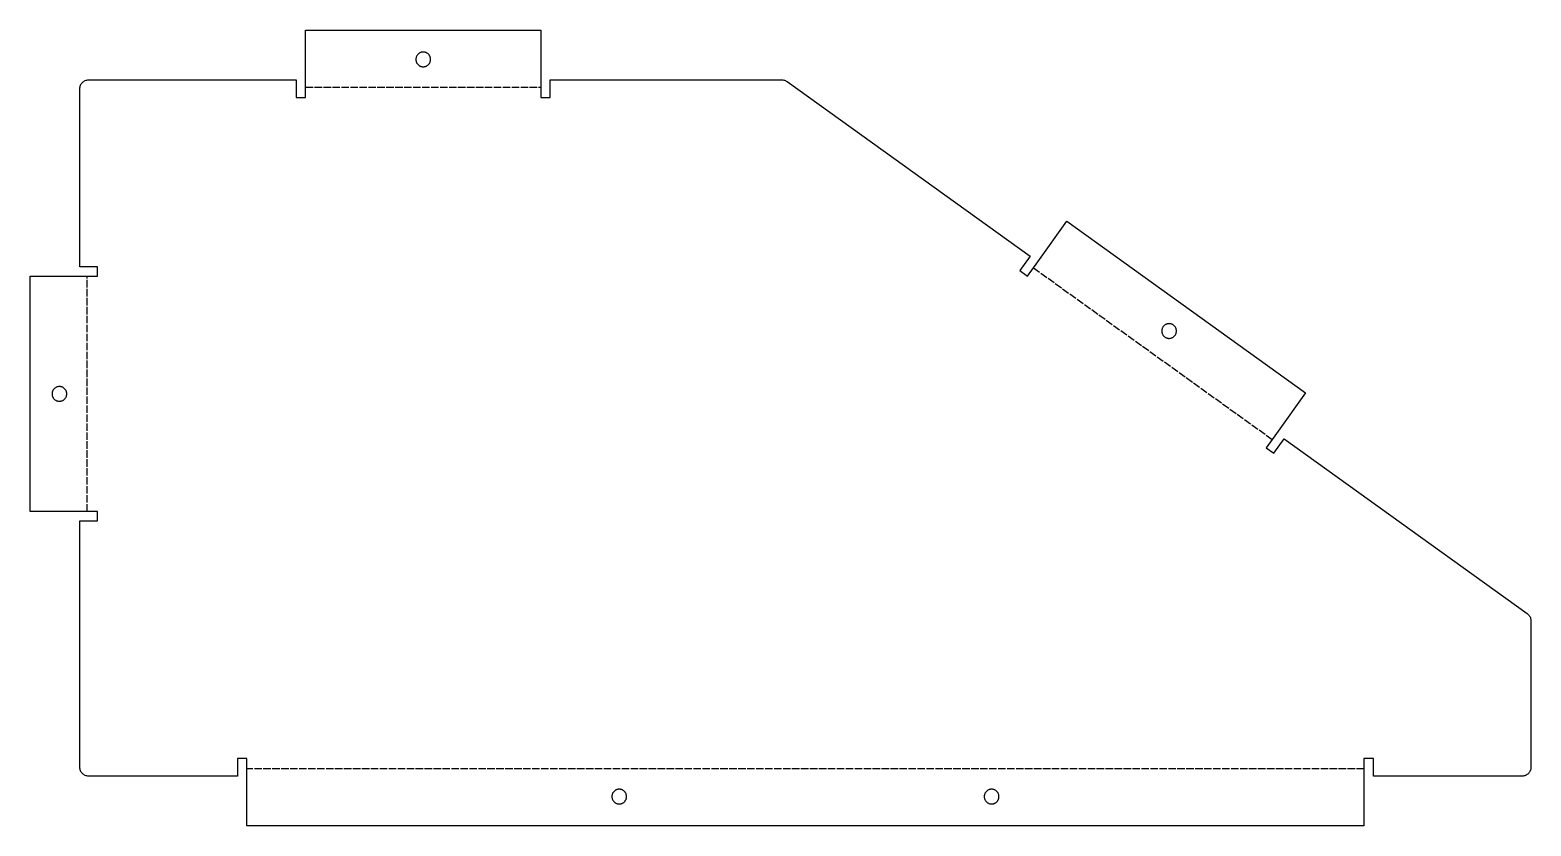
# Model space of a CAD drawing. Header units: millimetres. Extents: x 0 to 255, y 0 to 135.
import ezdxf

# ---------------------------------------------------------------- set-up
doc = ezdxf.new("R2010")
doc.units = ezdxf.units.MM
doc.linetypes.add('DASHED', pattern=[1.524, 1.27, -0.254])

msp = doc.modelspace()

# ---------------------------------------------------------------- linework, layer by layer
at = {"linetype": 'DASHED'}
for p, q in [((46.8735, 125.6104), (86.8735, 125.6104)), ((170.662, 94.9121), (211.2628, 65.7303)), ((9.7369, 53.4737), (9.7369, 93.4737)), ((226.8735, 9.7369), (36.8735, 9.7369))]:
    msp.add_line(p, q, dxfattribs=at)
for points in [[(36.8735, 8.4637), (36.8735, 8.4737), (36.8735, 11.4709), (35.2733, 11.4709), (35.2733, 8.4737), (9.9737, 8.4737), (9.8267, 8.481), (9.6811, 8.5026), (9.5383, 8.5383), (9.3997, 8.5879), (9.2666, 8.6509), (9.1404, 8.7265), (9.0222, 8.8142), (8.9131, 8.9131), (8.8142, 9.0222), (8.7265, 9.1404), (8.6509, 9.2666), (8.5879, 9.3997), (8.5383, 9.5383), (8.5026, 9.6811), (8.481, 9.8267), (8.4737, 9.9737), (8.4737, 51.8735), (11.4709, 51.8735), (11.4709, 53.4737), (8.4737, 53.4737), (8.4637, 53.4737), (0, 53.4737), (0, 93.4737), (8.4637, 93.4737), (8.4737, 93.4737), (11.4709, 93.4737), (11.4709, 95.0739), (8.4737, 95.0739), (8.4737, 125.3735), (8.481, 125.5206), (8.5026, 125.6662), (8.5383, 125.809), (8.5879, 125.9476), (8.6509, 126.0806), (8.7265, 126.2069), (8.8142, 126.3251), (8.9131, 126.4342), (9.0222, 126.5331), (9.1404, 126.6207), (9.2666, 126.6964), (9.3997, 126.7594), (9.5383, 126.809), (9.6811, 126.8447), (9.8267, 126.8663), (9.9737, 126.8735), (45.2733, 126.8735), (45.2733, 123.8763), (46.8735, 123.8763), (46.8735, 126.8735), (46.8735, 126.8835), (46.8735, 135.3473), (86.8735, 135.3473), (86.8735, 126.8835), (86.8735, 126.8735), (86.8735, 123.8763), (88.4737, 123.8763), (88.4737, 126.8735), (127.875, 126.8735), (128.0305, 126.8655), (128.1844, 126.8413), (128.3349, 126.8013), (128.4804, 126.7459), (128.6194, 126.6758), (128.7504, 126.5916), (170.0999, 96.8717), (168.3506, 94.4379), (169.65, 93.504), (171.4051, 95.9459), (171.4051, 95.9459), (176.3448, 102.8186), (216.9456, 73.6368), (212, 66.7559), (210.2507, 64.3222), (211.5501, 63.3882), (213.2994, 65.822), (254.6488, 36.1021), (254.7601, 36.0138), (254.8626, 35.9154), (254.9553, 35.8077), (255.0374, 35.6917), (255.1081, 35.5685), (255.1669, 35.4391), (255.2131, 35.3048), (255.2465, 35.1667), (255.2666, 35.026), (255.2733, 34.8841), (255.2733, 9.9737), (255.2661, 9.8267), (255.2445, 9.6811), (255.2088, 9.5383), (255.1592, 9.3997), (255.0962, 9.2666), (255.0205, 9.1404), (254.9329, 9.0222), (254.834, 8.9131), (254.7249, 8.8142), (254.6067, 8.7265), (254.4804, 8.6509), (254.3474, 8.5879), (254.2088, 8.5383), (254.066, 8.5026), (253.9204, 8.481), (253.7733, 8.4737), (228.4737, 8.4737), (228.4737, 11.4709), (226.8735, 11.4709), (226.8735, 8.4737), (226.8735, 8.4637), (226.8735, 0), (36.8735, 0)], [(68.1129, 130.1841), (68.1209, 130.2655), (68.1235, 130.3473), (68.1209, 130.429), (68.1129, 130.5104), (68.0995, 130.5912), (68.081, 130.6708), (68.0572, 130.7491), (68.0284, 130.8256), (67.9946, 130.9002), (67.9561, 130.9723), (67.9129, 131.0418), (67.8652, 131.1082), (67.8133, 131.1715), (67.7574, 131.2312), (67.6977, 131.2871), (67.6345, 131.339), (67.568, 131.3866), (67.4985, 131.4298), (67.4264, 131.4684), (67.3519, 131.5021), (67.2753, 131.531), (67.1971, 131.5547), (67.1174, 131.5733), (67.0367, 131.5866), (66.9553, 131.5946), (66.8735, 131.5973), (66.7918, 131.5946), (66.7104, 131.5866), (66.6297, 131.5733), (66.55, 131.5547), (66.4717, 131.531), (66.3952, 131.5021), (66.3207, 131.4684), (66.2485, 131.4298), (66.1791, 131.3866), (66.1126, 131.339), (66.0494, 131.2871), (65.9897, 131.2312), (65.9337, 131.1715), (65.8819, 131.1082), (65.8342, 131.0418), (65.791, 130.9723), (65.7525, 130.9002), (65.7187, 130.8256), (65.6899, 130.7491), (65.6661, 130.6708), (65.6476, 130.5912), (65.6342, 130.5104), (65.6262, 130.429), (65.6235, 130.3473), (65.6262, 130.2655), (65.6342, 130.1841), (65.6476, 130.1034), (65.6661, 130.0238), (65.6899, 129.9455), (65.7187, 129.8689), (65.7525, 129.7944), (65.791, 129.7223), (65.8342, 129.6528), (65.8819, 129.5863), (65.9337, 129.5231), (65.9897, 129.4634), (66.0494, 129.4075), (66.1126, 129.3556), (66.1791, 129.308), (66.2485, 129.2648), (66.3207, 129.2262), (66.3952, 129.1924), (66.4717, 129.1636), (66.55, 129.1399), (66.6297, 129.1213), (66.7104, 129.108), (66.7918, 129.1), (66.8735, 129.0973), (66.9553, 129.1), (67.0367, 129.108), (67.1174, 129.1213), (67.1971, 129.1399), (67.2753, 129.1636), (67.3519, 129.1924), (67.4264, 129.2262), (67.4985, 129.2648), (67.568, 129.308), (67.6345, 129.3556), (67.6977, 129.4075), (67.7574, 129.4634), (67.8133, 129.5231), (67.8652, 129.5863), (67.9129, 129.6528), (67.9561, 129.7223), (67.9946, 129.7944), (68.0284, 129.8689), (68.0572, 129.9455), (68.081, 130.0238), (68.0995, 130.1034)], [(194.953, 83.9237), (194.9663, 84.0044), (194.9744, 84.0858), (194.977, 84.1676), (194.9744, 84.2493), (194.9663, 84.3307), (194.953, 84.4114), (194.9344, 84.4911), (194.9107, 84.5694), (194.8819, 84.6459), (194.8481, 84.7204), (194.8096, 84.7926), (194.7664, 84.862), (194.7187, 84.9285), (194.6668, 84.9918), (194.6109, 85.0515), (194.5512, 85.1074), (194.488, 85.1593), (194.4215, 85.2069), (194.352, 85.2501), (194.2799, 85.2887), (194.2054, 85.3224), (194.1288, 85.3512), (194.0506, 85.375), (193.9709, 85.3936), (193.8902, 85.4069), (193.8088, 85.4149), (193.727, 85.4176), (193.6453, 85.4149), (193.5639, 85.4069), (193.4832, 85.3936), (193.4035, 85.375), (193.3252, 85.3512), (193.2487, 85.3224), (193.1742, 85.2887), (193.102, 85.2501), (193.0326, 85.2069), (192.9661, 85.1593), (192.9028, 85.1074), (192.8431, 85.0515), (192.7872, 84.9918), (192.7353, 84.9285), (192.6877, 84.862), (192.6445, 84.7926), (192.6059, 84.7204), (192.5722, 84.6459), (192.5434, 84.5694), (192.5196, 84.4911), (192.501, 84.4114), (192.4877, 84.3307), (192.4797, 84.2493), (192.477, 84.1676), (192.4797, 84.0858), (192.4877, 84.0044), (192.501, 83.9237), (192.5196, 83.8441), (192.5434, 83.7658), (192.5722, 83.6892), (192.6059, 83.6147), (192.6445, 83.5426), (192.6877, 83.4731), (192.7353, 83.4066), (192.7872, 83.3434), (192.8431, 83.2837), (192.9028, 83.2278), (192.9661, 83.1759), (193.0326, 83.1282), (193.102, 83.0851), (193.1742, 83.0465), (193.2487, 83.0127), (193.3252, 82.9839), (193.4035, 82.9602), (193.4832, 82.9416), (193.5639, 82.9283), (193.6453, 82.9203), (193.727, 82.9176), (193.8088, 82.9203), (193.8902, 82.9283), (193.9709, 82.9416), (194.0506, 82.9602), (194.1288, 82.9839), (194.2054, 83.0127), (194.2799, 83.0465), (194.352, 83.0851), (194.4215, 83.1282), (194.488, 83.1759), (194.5512, 83.2278), (194.6109, 83.2837), (194.6668, 83.3434), (194.7187, 83.4066), (194.7664, 83.4731), (194.8096, 83.5426), (194.8481, 83.6147), (194.8819, 83.6892), (194.9107, 83.7658), (194.9344, 83.8441)], [(6.226, 73.2299), (6.2393, 73.3106), (6.2473, 73.392), (6.25, 73.4737), (6.2473, 73.5555), (6.2393, 73.6369), (6.226, 73.7176), (6.2074, 73.7973), (6.1837, 73.8755), (6.1548, 73.9521), (6.1211, 74.0266), (6.0825, 74.0987), (6.0393, 74.1682), (5.9917, 74.2347), (5.9398, 74.2979), (5.8839, 74.3576), (5.8242, 74.4135), (5.761, 74.4654), (5.6945, 74.5131), (5.625, 74.5563), (5.5529, 74.5948), (5.4784, 74.6286), (5.4018, 74.6574), (5.3235, 74.6812), (5.2439, 74.6997), (5.1632, 74.7131), (5.0818, 74.7211), (5, 74.7237), (4.9182, 74.7211), (4.8368, 74.7131), (4.7561, 74.6997), (4.6765, 74.6812), (4.5982, 74.6574), (4.5216, 74.6286), (4.4471, 74.5948), (4.375, 74.5563), (4.3055, 74.5131), (4.239, 74.4654), (4.1758, 74.4135), (4.1161, 74.3576), (4.0602, 74.2979), (4.0083, 74.2347), (3.9607, 74.1682), (3.9175, 74.0987), (3.8789, 74.0266), (3.8452, 73.9521), (3.8163, 73.8755), (3.7926, 73.7973), (3.774, 73.7176), (3.7607, 73.6369), (3.7527, 73.5555), (3.75, 73.4737), (3.7527, 73.392), (3.7607, 73.3106), (3.774, 73.2299), (3.7926, 73.1502), (3.8163, 73.0719), (3.8452, 72.9954), (3.8789, 72.9209), (3.9175, 72.8487), (3.9607, 72.7793), (4.0083, 72.7128), (4.0602, 72.6496), (4.1161, 72.5899), (4.1758, 72.5339), (4.239, 72.4821), (4.3055, 72.4344), (4.375, 72.3912), (4.4471, 72.3527), (4.5216, 72.3189), (4.5982, 72.2901), (4.6765, 72.2663), (4.7561, 72.2478), (4.8368, 72.2344), (4.9182, 72.2264), (5, 72.2237), (5.0818, 72.2264), (5.1632, 72.2344), (5.2439, 72.2478), (5.3235, 72.2663), (5.4018, 72.2901), (5.4784, 72.3189), (5.5529, 72.3527), (5.625, 72.3912), (5.6945, 72.4344), (5.761, 72.4821), (5.8242, 72.5339), (5.8839, 72.5899), (5.9398, 72.6496), (5.9917, 72.7128), (6.0393, 72.7793), (6.0825, 72.8487), (6.1211, 72.9209), (6.1548, 72.9954), (6.1837, 73.0719), (6.2074, 73.1502)], [(101.4329, 4.7561), (101.4462, 4.8368), (101.4542, 4.9182), (101.4569, 5), (101.4542, 5.0818), (101.4462, 5.1632), (101.4329, 5.2439), (101.4143, 5.3235), (101.3905, 5.4018), (101.3617, 5.4784), (101.328, 5.5529), (101.2894, 5.625), (101.2462, 5.6945), (101.1986, 5.761), (101.1467, 5.8242), (101.0908, 5.8839), (101.0311, 5.9398), (100.9678, 5.9917), (100.9013, 6.0393), (100.8319, 6.0825), (100.7597, 6.1211), (100.6852, 6.1548), (100.6087, 6.1837), (100.5304, 6.2074), (100.4507, 6.226), (100.37, 6.2393), (100.2886, 6.2473), (100.2069, 6.25), (100.1251, 6.2473), (100.0437, 6.2393), (99.963, 6.226), (99.8834, 6.2074), (99.8051, 6.1837), (99.7285, 6.1548), (99.654, 6.1211), (99.5819, 6.0825), (99.5124, 6.0393), (99.4459, 5.9917), (99.3827, 5.9398), (99.323, 5.8839), (99.2671, 5.8242), (99.2152, 5.761), (99.1675, 5.6945), (99.1243, 5.625), (99.0858, 5.5529), (99.052, 5.4784), (99.0232, 5.4018), (98.9995, 5.3235), (98.9809, 5.2439), (98.9676, 5.1632), (98.9596, 5.0818), (98.9569, 5), (98.9596, 4.9182), (98.9676, 4.8368), (98.9809, 4.7561), (98.9995, 4.6765), (99.0232, 4.5982), (99.052, 4.5216), (99.0858, 4.4471), (99.1243, 4.375), (99.1675, 4.3055), (99.2152, 4.239), (99.2671, 4.1758), (99.323, 4.1161), (99.3827, 4.0602), (99.4459, 4.0083), (99.5124, 3.9607), (99.5819, 3.9175), (99.654, 3.8789), (99.7285, 3.8452), (99.8051, 3.8163), (99.8834, 3.7926), (99.963, 3.774), (100.0437, 3.7607), (100.1251, 3.7527), (100.2069, 3.75), (100.2886, 3.7527), (100.37, 3.7607), (100.4507, 3.774), (100.5304, 3.7926), (100.6087, 3.8163), (100.6852, 3.8452), (100.7597, 3.8789), (100.8319, 3.9175), (100.9013, 3.9607), (100.9678, 4.0083), (101.0311, 4.0602), (101.0908, 4.1161), (101.1467, 4.1758), (101.1986, 4.239), (101.2462, 4.3055), (101.2894, 4.375), (101.328, 4.4471), (101.3617, 4.5216), (101.3905, 4.5982), (101.4143, 4.6765)], [(164.7662, 4.7561), (164.7795, 4.8368), (164.7875, 4.9182), (164.7902, 5), (164.7875, 5.0818), (164.7795, 5.1632), (164.7662, 5.2439), (164.7476, 5.3235), (164.7239, 5.4018), (164.6951, 5.4784), (164.6613, 5.5529), (164.6227, 5.625), (164.5795, 5.6945), (164.5319, 5.761), (164.48, 5.8242), (164.4241, 5.8839), (164.3644, 5.9398), (164.3012, 5.9917), (164.2347, 6.0393), (164.1652, 6.0825), (164.0931, 6.1211), (164.0186, 6.1548), (163.942, 6.1837), (163.8637, 6.2074), (163.7841, 6.226), (163.7034, 6.2393), (163.622, 6.2473), (163.5402, 6.25), (163.4585, 6.2473), (163.3771, 6.2393), (163.2963, 6.226), (163.2167, 6.2074), (163.1384, 6.1837), (163.0619, 6.1548), (162.9874, 6.1211), (162.9152, 6.0825), (162.8457, 6.0393), (162.7793, 5.9917), (162.716, 5.9398), (162.6563, 5.8839), (162.6004, 5.8242), (162.5485, 5.761), (162.5009, 5.6945), (162.4577, 5.625), (162.4191, 5.5529), (162.3854, 5.4784), (162.3565, 5.4018), (162.3328, 5.3235), (162.3142, 5.2439), (162.3009, 5.1632), (162.2929, 5.0818), (162.2902, 5), (162.2929, 4.9182), (162.3009, 4.8368), (162.3142, 4.7561), (162.3328, 4.6765), (162.3565, 4.5982), (162.3854, 4.5216), (162.4191, 4.4471), (162.4577, 4.375), (162.5009, 4.3055), (162.5485, 4.239), (162.6004, 4.1758), (162.6563, 4.1161), (162.716, 4.0602), (162.7793, 4.0083), (162.8457, 3.9607), (162.9152, 3.9175), (162.9874, 3.8789), (163.0619, 3.8452), (163.1384, 3.8163), (163.2167, 3.7926), (163.2963, 3.774), (163.3771, 3.7607), (163.4585, 3.7527), (163.5402, 3.75), (163.622, 3.7527), (163.7034, 3.7607), (163.7841, 3.774), (163.8637, 3.7926), (163.942, 3.8163), (164.0186, 3.8452), (164.0931, 3.8789), (164.1652, 3.9175), (164.2347, 3.9607), (164.3012, 4.0083), (164.3644, 4.0602), (164.4241, 4.1161), (164.48, 4.1758), (164.5319, 4.239), (164.5795, 4.3055), (164.6227, 4.375), (164.6613, 4.4471), (164.6951, 4.5216), (164.7239, 4.5982), (164.7476, 4.6765)]]:
    msp.add_lwpolyline(points, close=True)

doc.saveas('drawing.dxf')
